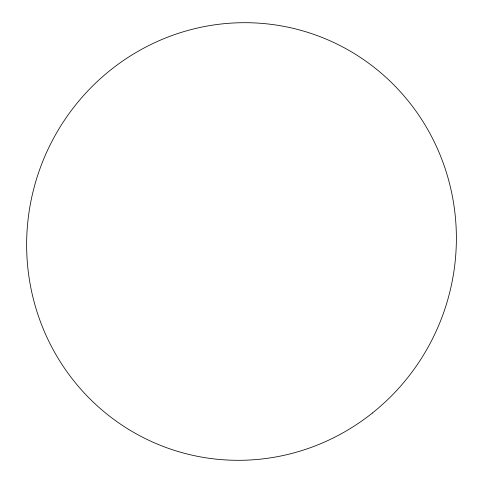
<?xml version="1.0" encoding="UTF-8"?>
<svg xmlns="http://www.w3.org/2000/svg" width="483" height="483" viewBox="0 0 483 483"><rect width="100%" height="100%" fill="white"/><g stroke="black" fill="none" stroke-linecap="round" stroke-linejoin="round"><path stroke-width="0.72" d="M372.363 413.05A219.385 214.289 -70.3 0 0 323.664 38.091A219.385 214.289 -70.3 0 0 28.479 273.36A219.385 214.289 -70.3 0 0 372.363 413.05"/></g></svg>
